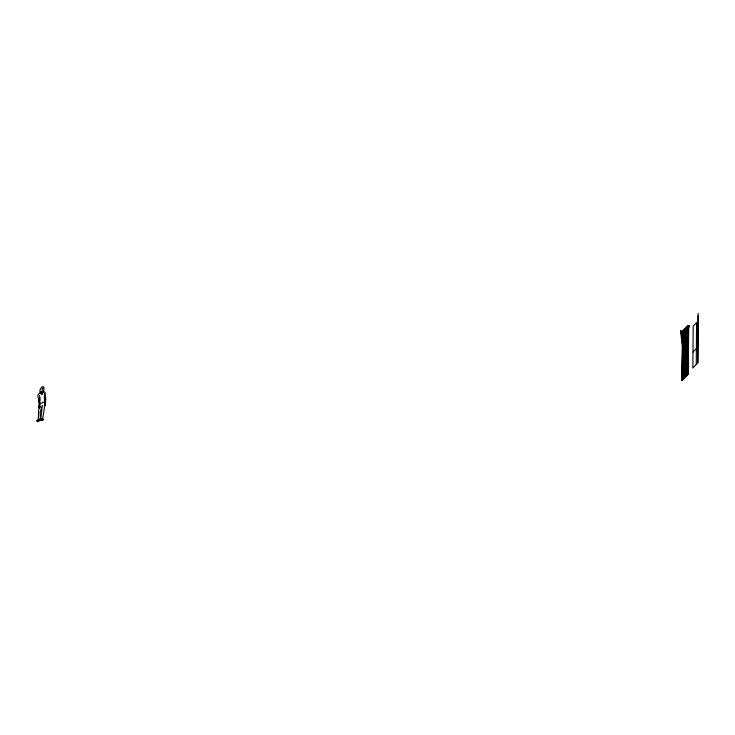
<?xml version="1.0" encoding="UTF-8"?>
<svg xmlns="http://www.w3.org/2000/svg" width="735" height="735" viewBox="0 0 735 735"><rect width="100%" height="100%" fill="white"/><g stroke="black" fill="none" stroke-linecap="round" stroke-linejoin="round"><path stroke-width="1.1" d="M681.887 334.618L682.108 331.577L682.291 334.25M38.964 406.529L39.102 407.475M39.424 407.714L38.496 399.133M39.515 406.63L39.589 407.998L39.157 406.427M41.27 418.72L41.509 420.503L43.099 420.062L42.777 418.38L41.123 418.849L40.958 417.774L42.281 405.288L40.131 412.317L40.397 418.812L38.257 419.547L38.955 405.738M44.697 404.562L44.275 406.161L45.092 405.123M681.979 380.546L682.567 332.431L681.823 332.578L682.291 332.514M682.034 380.491L682.613 331.117L683.109 331.163L682.613 359.452M682.181 380.565L682.778 332.211M682.466 380.05L682.558 367.463M682.613 380.124L682.999 331.99L682.245 380.271M683.394 331.366L683.045 379.683L683.734 330.529L683.228 330.493L682.686 379.83M683.476 379.242L683.853 329.859L684.349 329.896L684.12 378.589L684.68 330.281M683.725 353.765L683.688 379.021L684.349 329.896M683.77 346.902L683.881 330.869M684.313 330.428L683.761 378.736M684.79 329.455L684.285 329.409L684.974 329.271L684.193 378.295M684.561 378.148L684.91 328.784L685.59 328.637L685.204 377.487L685.709 327.966L686.214 328.003L685.856 376.825M684.754 359.534L684.772 377.928L685.13 329.611M684.818 351.523L684.974 329.271M684.992 377.707L685.59 328.637M685.424 377.266L685.976 328.968M686.214 328.003L685.636 377.046L686.15 327.525L686.83 327.378L686.15 327.525M686.141 376.32L686.481 328.233L685.93 376.531M686.343 376.329L686.949 326.707L687.455 326.744L687.014 375.438M687.078 327.626L686.72 375.943L687.133 327.571M686.94 375.723L687.455 326.744M687.372 375.291L687.776 326.919L687.427 375.236M687.896 326.303L687.418 325.982L688.254 325.614L689.154 326.386L688.245 327.029L687.344 326.248L688.465 326.239L687.896 326.303L687.445 374.997M688.41 326.487L687.804 374.85L688.07 326.119M688.291 374.354L688.621 326.267L687.877 374.556M696.275 364.45L696.569 322.49L693.188 326.083L692.894 368.033L697.8 362.824L698.149 313.441M687.271 326.707L686.913 326.386M39.626 395.421L40.076 407.456L39.405 406.271M39.754 397.534L39.773 399.629M38.165 419.501C34.049 422.551 41.362 421.421 40.315 418.95M45.653 397.102L45.405 405.38M44.477 393.804L44.55 405.619M43.42 391.507L41.923 394.107L40.664 391.939M42.805 391.608C44.596 390.818 44.311 384.818 42.134 389.081C43.374 394.612 35.5 390.965 38.633 399.417M44.357 396.349L44.605 400.088M43.622 391.534L41.904 394.429A6.67 4.888 -71.2 0 1 40.563 392.94L40.453 392.132M686.067 372.461L686.352 370.256M45.524 398.002L45.065 392.178L42.823 391.415M687.087 326.404L686.104 327.259M45.395 404.957L44.642 406.078L42.777 418.38M45.506 404.957L45.203 405.646M38.486 400.529L39.708 400.253M41.335 419.171L41.5 419.942M682.907 332.395L681.446 333.231L681.437 332.045L682.714 332.146L682.411 333.277L681.446 333.231C680.38 330.281 685.195 333.58 681.446 333.231L681.17 332.523L682.714 332.146L682.971 332.67L681.446 333.231L681.235 332.257L682.714 332.146L682.898 332.937L681.446 333.231L681.235 332.799L682.714 332.146L682.071 331.889L681.446 333.231L682.714 332.146L681.731 331.917L681.446 333.231L682.705 333.148M682.392 375.116L681.483 378.121L682.08 377.772M43.889 387.575C42.768 384.065 38.551 390.386 40.186 392.371M38.542 401.338L39.662 400.924M41.472 420.291L43.108 419.566M44.624 400.345L45.754 399.932M682.337 331.54L681.556 332.174L682.172 339.662M686.49 374.262L684.616 376.945L685.093 376.642M40.352 419.529L38.486 420.916L36.851 420.935M682.42 331.972L681.446 333.231L682.714 332.146M44.55 399.518L45.781 399.105M683.798 376.798L685.048 375.401M683.927 376.715L685.167 375.346M682.925 331.32L682.429 331.301M687.418 326.551L688.888 325.871L687.905 325.633L689.081 326.11M693.004 352.111L696.385 348.519M683.228 330.493L682.42 331.237M683.807 331.163L683.118 379.398M684.156 332.542L683.835 332.321M684.772 331.908L684.45 331.687M685.571 331.099L684.891 331.237M686.306 376.155L686.949 326.707L684.009 329.39L683.55 330.713M40.416 419.795L37.32 421.201M687.611 326.772L688.888 325.871L689.154 326.386L688.594 325.688L689.081 326.652L688.87 325.678L687.611 325.77L688.888 325.871L688.879 326.864L688.87 325.678L687.418 325.982L688.888 325.871L688.585 327.002L688.87 325.678L688.245 327.029L688.888 325.871L688.254 325.614M683.348 330.245L681.547 331.88L681.602 336.336M44.853 401.944L39.662 403.745M687.344 326.248L688.888 325.871L687.721 326.974M41.987 420.098L41.472 420.062M686.775 326.891L687.271 326.928M685.525 328.15L686.031 328.187M687.556 328.536L688.052 328.573L687.372 328.72M684.91 328.784L685.415 328.821M686.931 329.161L687.436 329.207L686.756 329.344M685.516 330.612L686.012 330.649M683.21 332.946L683.715 332.992L683.026 333.13M698.131 315.517L697.8 362.824M44.743 403.294L45.634 403.331M682.466 345.239C680.886 337.494 679.48 317.097 682.539 343.263M681.97 339.956L682.365 342.152M681.951 331.742L682.172 333.763M681.758 331.724L681.823 333.653"/></g></svg>
